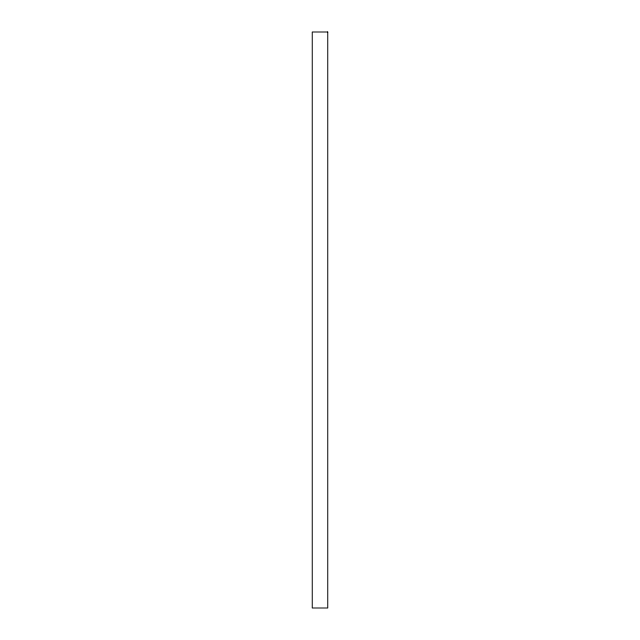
<?xml version="1.0" encoding="UTF-8"?>
<svg xmlns="http://www.w3.org/2000/svg" width="640" height="640" viewBox="0 0 640 640"><rect width="100%" height="100%" fill="white"/><g stroke="black" fill="none" stroke-linecap="round" stroke-linejoin="round"><path stroke-width="0.96" d="M327.752 32L312.248 32L312.248 608L327.752 608L327.752 32"/></g></svg>
